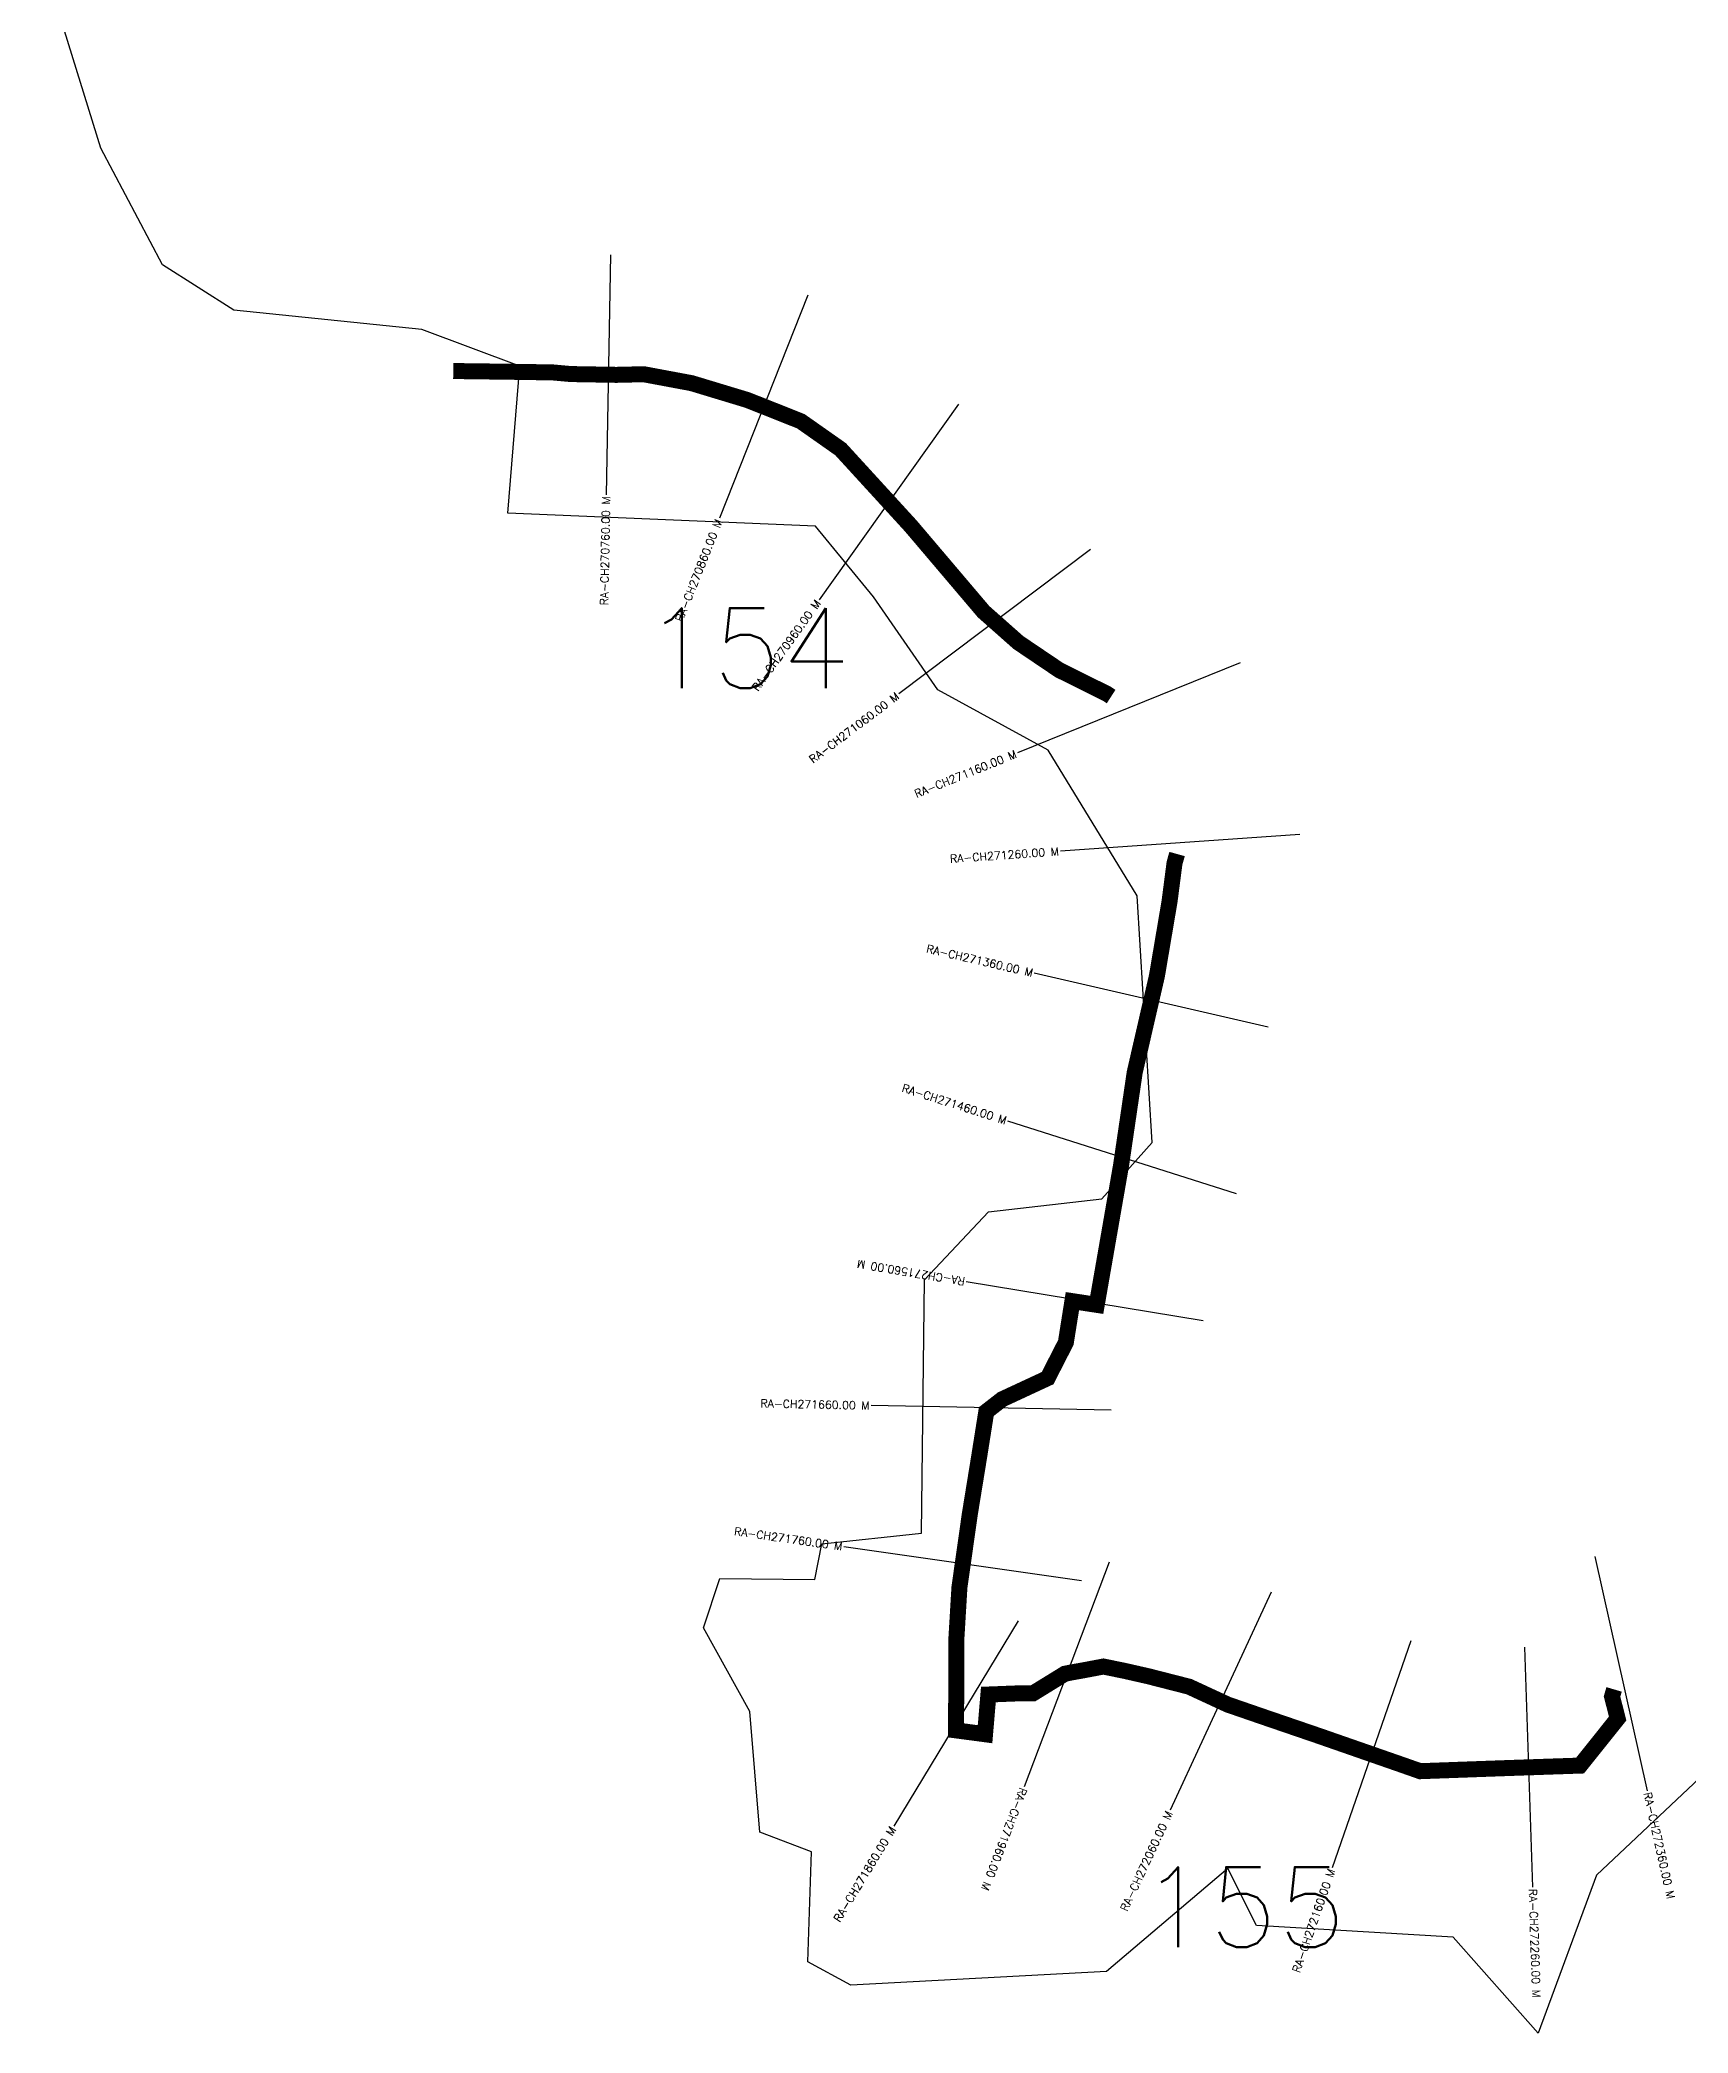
# Model space of a CAD drawing. Header units: metres. Extents: x 281101 to 285503, y 2029220 to 2031723.
# Drawn here: x 281232 to 282262, y 2029274 to 2030520 of the extents above; entities that cross this region are included whole.
import ezdxf
from ezdxf.enums import TextEntityAlignment as Align

# ---------------------------------------------------------------- set-up
doc = ezdxf.new("R2010")
doc.units = ezdxf.units.M
for name, color, linetype in [('ARTIFICIALLY PROTECTED', 4, 'Continuous'), ('CS', 134, 'Continuous'), ('CSMark', 6, 'Continuous')]:
    doc.layers.add(name, color=color, linetype=linetype)
doc.styles.get("Standard").update_dxf_attribs({"font": 'simplex.shx'})

msp = doc.modelspace()

# ---------------------------------------------------------------- linework, layer by layer
at = {"color": 6, "flags": 128}
msp.add_lwpolyline([(282275.8, 2029440.3), (282204.3, 2029373), (282167.9, 2029274.2), (282114.8, 2029334.1), (281991.9, 2029341.4), (281973.9, 2029377.1), (281898.2, 2029312.8), (281738.4, 2029304.3), (281711.5, 2029318.7), (281713.8, 2029387.5), (281681.5, 2029399.7), (281675.3, 2029475.3), (281646.2, 2029527.4), (281656.4, 2029558.4), (281715.8, 2029557.7), (281720.3, 2029579.9), (281782.6, 2029586.6), (281784.4, 2029745), (281824.4, 2029787.5), (281895.2, 2029795.5), (281926.7, 2029830.7), (281917.2, 2029984.8), (281861.6, 2030075.8), (281792.8, 2030113.6), (281752.4, 2030171.8), (281716.2, 2030215.9), (281524, 2030224), (281531.5, 2030315.8), (281470.2, 2030338.7), (281352.8, 2030350.8), (281308.3, 2030379.1), (281269.7, 2030452.1), (281231.6, 2030575.4)], dxfattribs=at)
at = {"layer": 'ARTIFICIALLY PROTECTED', "const_width": 10, "flags": 128}
for points in [[(281489.9, 2030312.8), (281512.5, 2030312.5), (281535, 2030312.2), (281552.3, 2030311.9), (281557.9, 2030311.4), (281563.4, 2030310.9), (281591.8, 2030310.4), (281608.9, 2030310.8), (281638.9, 2030305.2), (281673.6, 2030294.7), (281686, 2030289.8), (281707.1, 2030281.4), (281732, 2030263.9), (281775.9, 2030215.9), (281821.3, 2030162.4), (281843.1, 2030143.1), (281868.6, 2030125.9), (281898.2, 2030111.2), (281901, 2030109.4)], [(281942.2, 2030011), (281940.6, 2030005.3), (281937.5, 2029981.4), (281929.6, 2029934.8), (281915.7, 2029874.4), (281907.2, 2029816.5), (281892, 2029729.3), (281876.8, 2029731.6), (281872.7, 2029705.8), (281861.3, 2029683.5), (281832.9, 2029670.3), (281823, 2029662.6), (281818.3, 2029633), (281812.7, 2029598.6), (281806.2, 2029552.8), (281804.3, 2029520.9), (281804.1, 2029463.4), (281822.2, 2029461), (281824.3, 2029485.8), (281842.2, 2029486.5), (281849.1, 2029486.6), (281852.3, 2029486.6), (281872.1, 2029498.8), (281877.3, 2029499.8), (281883.5, 2029500.9), (281896.2, 2029503.3), (281909.8, 2029500.5), (281924.3, 2029497.2), (281949.7, 2029490.7), (281973.9, 2029479.5), (281997.1, 2029471.5), (282031.3, 2029459.8), (282056, 2029451.2), (282081, 2029442.5), (282094.1, 2029437.9), (282149.9, 2029439.9), (282194, 2029441.4), (282217.5, 2029470.8), (282214, 2029484.6), (282215.3, 2029489)]]:
    msp.add_lwpolyline(points, dxfattribs=at)
at = {"layer": 'CS'}
for p, q in [((281588.1, 2030385.4), (281585.4, 2030235.5)), ((281711.5, 2030360.3), (281656.3, 2030220.9)), ((281805.7, 2030292), (281718.5, 2030169.9)), ((281888.2, 2030201.3), (281768.4, 2030111)), ((281981.6, 2030130.4), (281842.5, 2030074.2)), ((282018.9, 2030023.1), (281869.3, 2030012.7)), ((281999.2, 2029902.8), (281853, 2029936.5)), ((281979.4, 2029798.6), (281836.5, 2029844.1)), ((281958.5, 2029719.4), (281810.5, 2029743.7)), ((281901, 2029663.5), (281751, 2029666.4)), ((281882.5, 2029556.9), (281734, 2029578.1)), ((281899.8, 2029568.5), (281846.6, 2029428.2)), ((282203.2, 2029572.1), (282235.9, 2029425.7)), ((282000.9, 2029549.7), (281937.8, 2029413.6)), ((281842.9, 2029531.9), (281765.2, 2029403.6)), ((282088.3, 2029519.3), (282039.1, 2029377.6)), ((282159.3, 2029515.3), (282164.4, 2029365.4))]:
    msp.add_line(p, q, dxfattribs=at)

# ---------------------------------------------------------------- texts
at = {"char_height": 50, "attachment_point": 1}
for s, insert in [('154', (281609.1, 2030164.7)), ('155', (281919.3, 2029378))]:
    msp.add_mtext_dynamic_manual_height_columns(s, width=84.374, gutter_width=1, heights=[74.2], dxfattribs=dict(at, insert=insert))
at = {"layer": 'CSMark'}
for s, rotation, p in [('RA-CH270760.00 M', 88.9645, (281585.4, 2030234.5)), ('RA-CH270860.00 M', 68.3876, (281655.9, 2030219.9)), ('RA-CH270960.00 M', 54.4518, (281717.9, 2030169.1)), ('RA-CH271060.00 M', 37.0086, (281767.6, 2030110.4)), ('RA-CH271160.00 M', 21.9838, (281841.6, 2030073.8)), ('RA-CH271260.00 M', 3.9431, (281868.3, 2030012.7)), ('RA-CH271360.00 M', 347.0117, (281852.1, 2029936.7)), ('RA-CH271460.00 M', 342.3606, (281835.5, 2029844.4)), ('RA-CH271660.00 M', 358.8954, (281750, 2029666.4)), ('RA-CH271760.00 M', 351.8835, (281733, 2029578.3)), ('RA-CH272060.00 M', 65.136, (281937.4, 2029412.7)), ('RA-CH271860.00 M', 58.784, (281764.7, 2029402.7)), ('RA-CH272160.00 M', 70.8438, (282038.8, 2029376.7))]:
    msp.add_text(s, height=5, rotation=rotation, dxfattribs=at).set_placement(p, align=Align.MIDDLE_RIGHT)
for s, rotation, p in [('RA-CH271560.00 M', 170.6411, (281809.5, 2029743.9)), ('RA-CH271960.00 M', 249.2098, (281846.2, 2029427.3)), ('RA-CH272360.00 M', 282.5764, (282236.1, 2029424.7)), ('RA-CH272260.00 M', 271.9598, (282164.5, 2029364.4))]:
    msp.add_text(s, height=5, rotation=rotation, dxfattribs=at).set_placement(p, align=Align.MIDDLE_LEFT)

doc.saveas('drawing.dxf')
